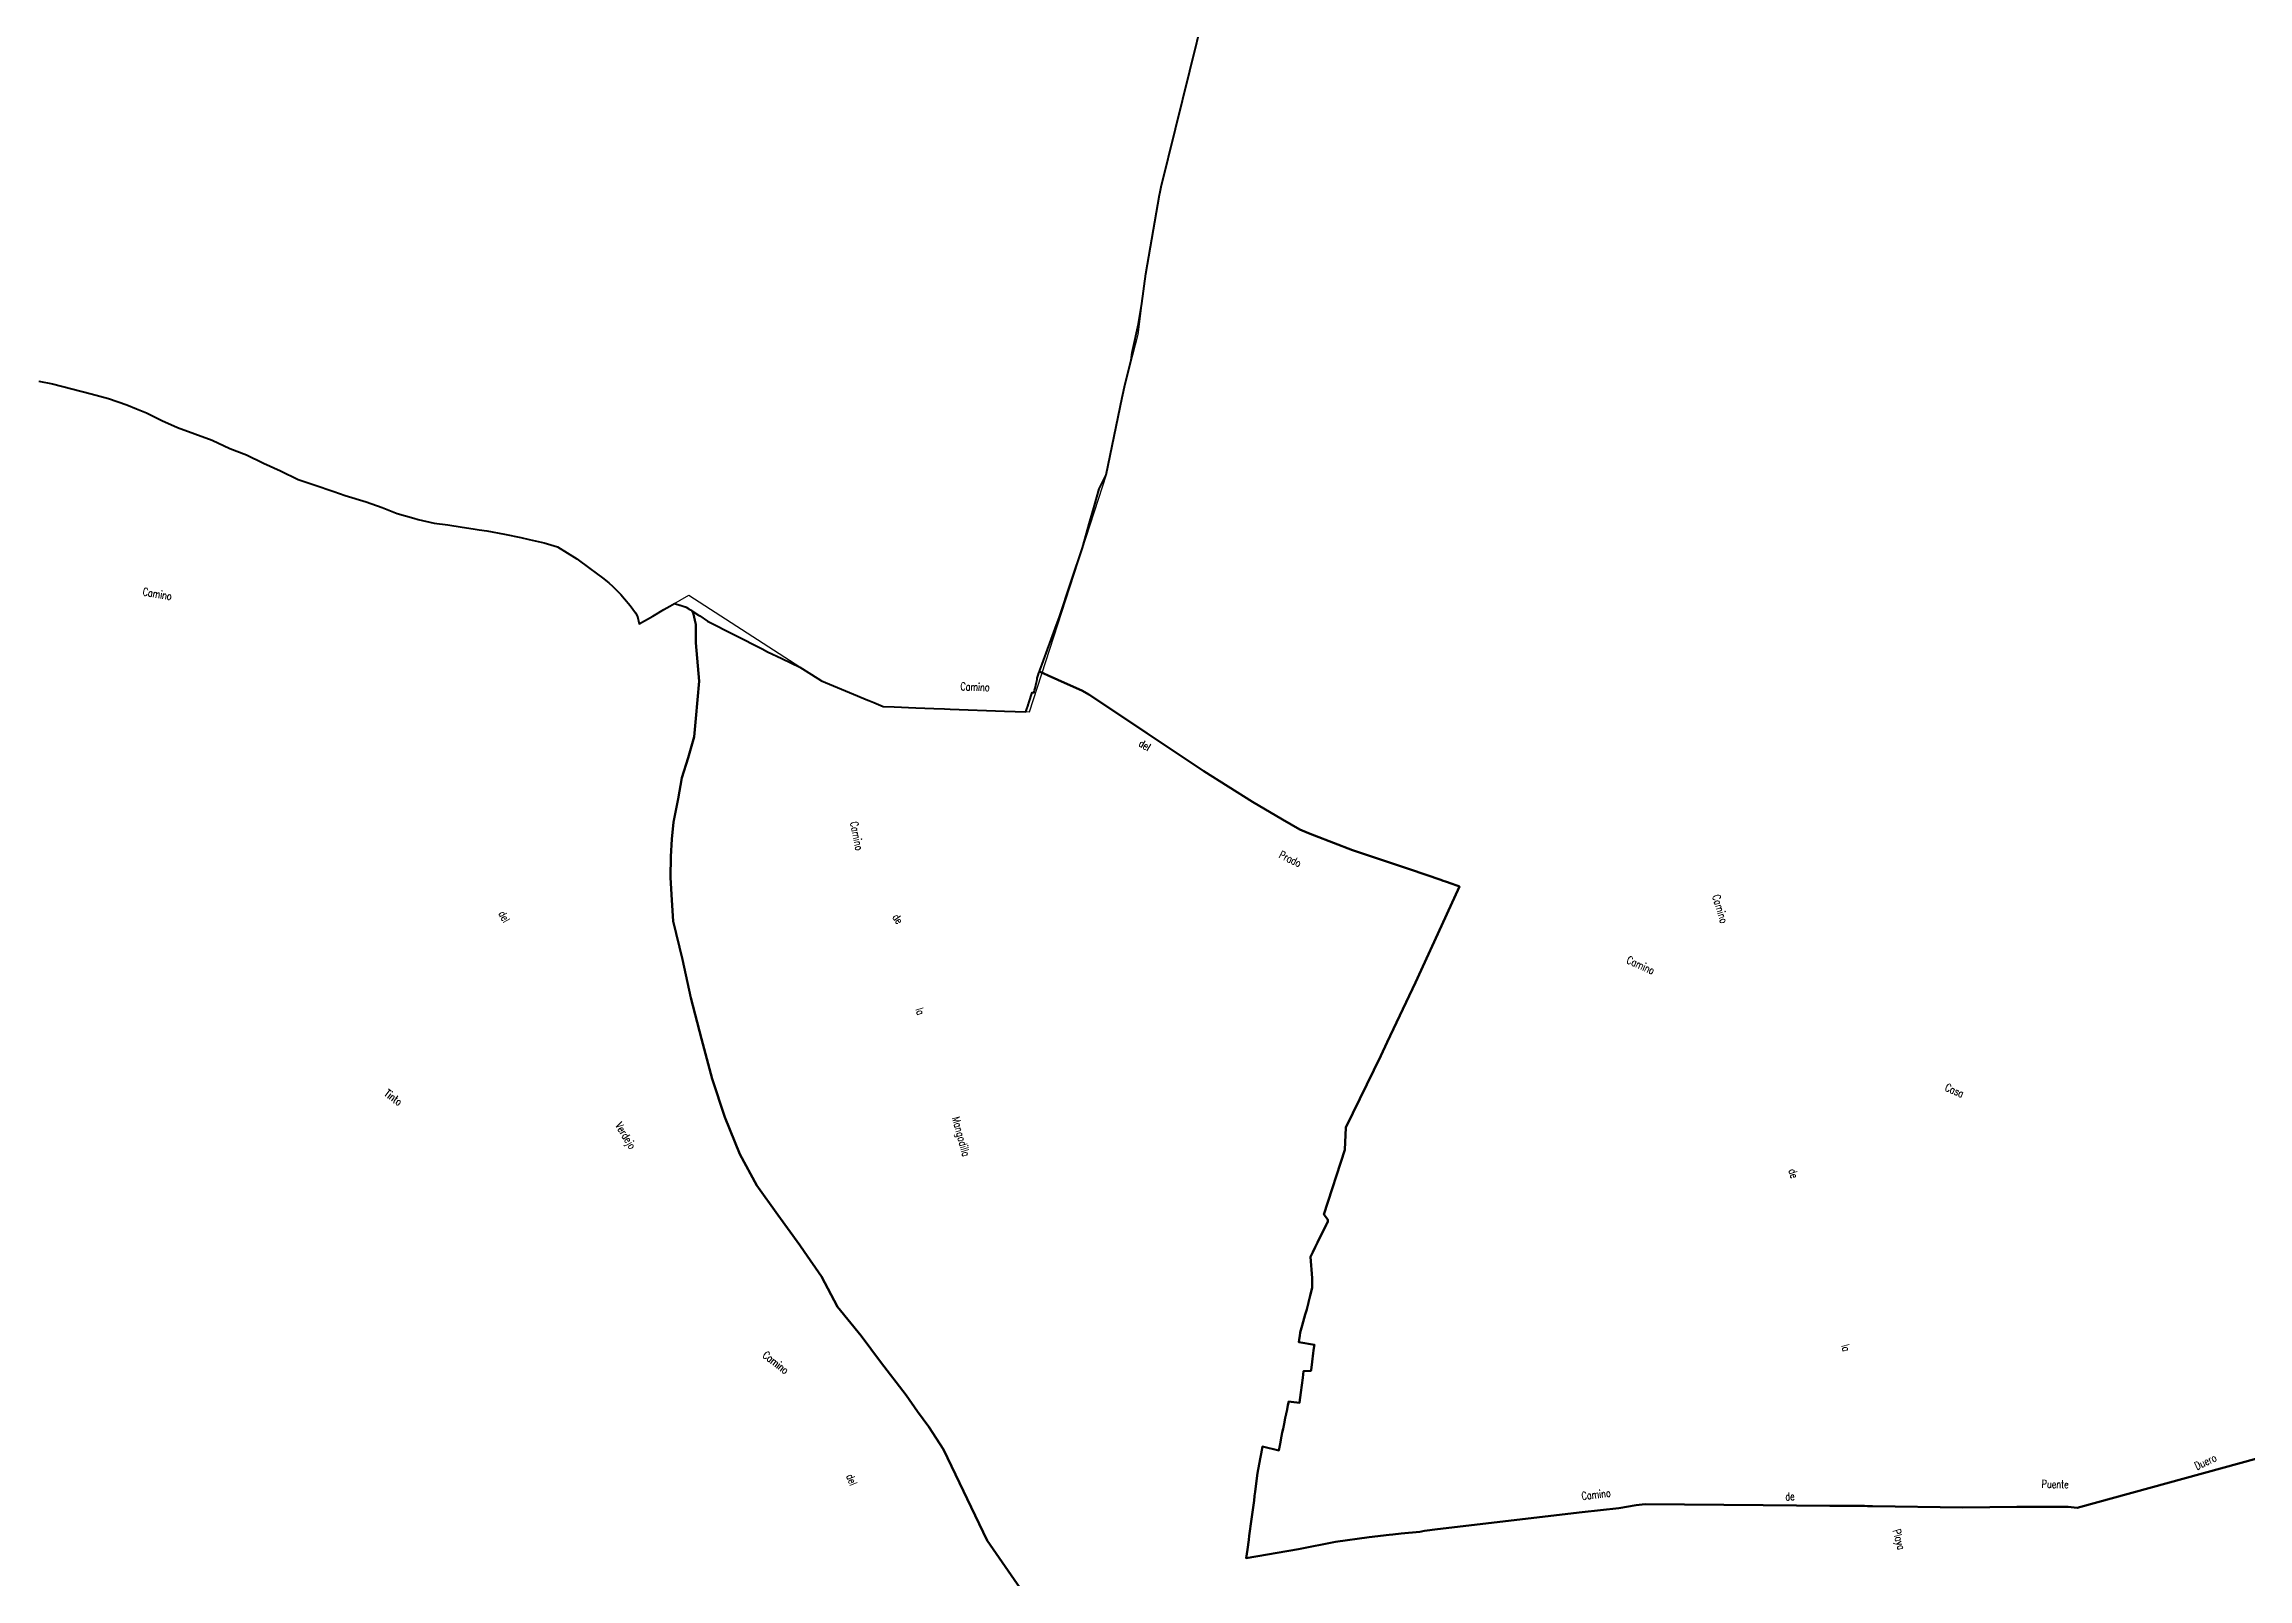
# Model space of a CAD drawing. Header units: metres. Extents: x 339638 to 364279, y 4598373 to 4630956.
# Drawn here: x 349214 to 352020, y 4601787 to 4603742 of the extents above; entities that cross this region are included whole.
import ezdxf
from ezdxf.enums import TextEntityAlignment as Align

# ---------------------------------------------------------------- set-up
doc = ezdxf.new("R2010")
doc.units = ezdxf.units.M
for name, color, linetype, lineweight in [('caminos', 1, 'Continuous', 0), ('poligonos_rusticos', 42, 'Continuous', 40), ('termino', 6, 'Continuous', 25)]:
    doc.layers.add(name, color=color, linetype=linetype, lineweight=lineweight)
doc.styles.add('caminos', font='simplex.shx', dxfattribs={"width": 0.75})

msp = doc.modelspace()

# ---------------------------------------------------------------- linework, layer by layer
at = {"layer": 'poligonos_rusticos'}
for points in [[(352033.3, 4601940.7), (351802.7, 4601877.6), (351791.3, 4601878.8), (351725.7, 4601878.7), (351657, 4601878.2), (351542.2, 4601879.6), (351540.3, 4601879.7), (351535.9, 4601879.9), (351531.9, 4601880.1), (351487.7, 4601880.2), (351402.7, 4601881), (351252.8, 4601882.1), (351241.3, 4601880.8), (351219, 4601877.3), (351172.6, 4601872.1), (350988.3, 4601850.3), (350971.6, 4601848.3), (350965.9, 4601847.2), (350941.9, 4601845.1), (350931.3, 4601843.8), (350926.8, 4601843.3), (350901.1, 4601840.2), (350858.4, 4601834.1), (350811.1, 4601824.8), (350744.7, 4601813.7), (350746.2, 4601824.5), (350747.8, 4601836.8), (350748.5, 4601842), (350748.9, 4601844.9), (350751, 4601860.2), (350754.6, 4601886.9), (350755.3, 4601892.3), (350755.4, 4601893), (350756, 4601897.8), (350758.8, 4601918.8), (350759.2, 4601921.8), (350762.6, 4601939.9), (350763.9, 4601946.3), (350765.6, 4601955.7), (350786.1, 4601950.7), (350788.2, 4601961.3), (350788.8, 4601964), (350790.6, 4601973.5), (350791.6, 4601978.2), (350792.9, 4601984.7), (350794.4, 4601991.6), (350796.7, 4602002.9), (350797.8, 4602008.3), (350798.8, 4602013), (350802, 4602012.7), (350812.6, 4602011.4), (350812.7, 4602011.8), (350814.3, 4602024.5), (350816.6, 4602043.2), (350817.7, 4602051.8), (350827.1, 4602052.1), (350827.2, 4602053.3), (350827.6, 4602056.4), (350828.5, 4602063.6), (350829.8, 4602074.8), (350830.2, 4602077.8), (350830.2, 4602077.9), (350831.4, 4602083.7), (350831.6, 4602085), (350811.7, 4602088.8), (350812.2, 4602092.2), (350812.9, 4602096.7), (350813.5, 4602100.9), (350816, 4602110), (350819.9, 4602123.9), (350821.7, 4602130.4), (350826.1, 4602148.1), (350828.6, 4602158), (350828.6, 4602170.3), (350826.5, 4602197.2), (350829.6, 4602203.4), (350832.6, 4602209.6), (350835.6, 4602215.7), (350838.6, 4602221.8), (350841.7, 4602228.1), (350847, 4602239), (350847.3, 4602239.6), (350848.5, 4602242), (350848.5, 4602242), (350848.5, 4602242.1), (350848.5, 4602242.1), (350848.5, 4602242.2), (350848.6, 4602242.2), (350848.6, 4602242.3), (350848.6, 4602242.3), (350848.6, 4602242.4), (350848.6, 4602242.4), (350848.6, 4602242.5), (350848.7, 4602242.5), (350848.7, 4602242.6), (350848.7, 4602242.6), (350848.7, 4602242.7), (350848.7, 4602242.7), (350848.7, 4602242.8), (350848.7, 4602242.8), (350848.7, 4602242.9), (350848.7, 4602242.9), (350848.7, 4602243), (350848.8, 4602243), (350848.8, 4602243.1), (350848.8, 4602243.2), (350848.8, 4602243.2), (350848.8, 4602243.3), (350848.8, 4602243.3), (350848.8, 4602243.4), (350848.8, 4602243.4), (350848.8, 4602243.5), (350848.8, 4602243.5), (350848.8, 4602243.6), (350848.7, 4602243.6), (350848.7, 4602243.7), (350848.7, 4602243.7), (350848.7, 4602243.8), (350848.7, 4602243.8), (350848.7, 4602243.9), (350848.7, 4602243.9), (350848.7, 4602244), (350848.7, 4602244), (350848.7, 4602244.1), (350848.7, 4602244.1), (350848.6, 4602244.2), (350848.6, 4602244.2), (350848.6, 4602244.3), (350848.6, 4602244.3), (350848.6, 4602244.4), (350848.5, 4602244.4), (350848.5, 4602244.5), (350848.5, 4602244.5), (350848.5, 4602244.5), (350848.5, 4602244.6), (350848.5, 4602244.6), (350848.4, 4602244.7), (350848.4, 4602244.7), (350848.4, 4602244.8), (350848.4, 4602244.8), (350848.3, 4602244.9), (350848.3, 4602244.9), (350848.3, 4602244.9), (350848.3, 4602245), (350848.2, 4602245), (350848.2, 4602245.1), (350848.2, 4602245.1), (350848.1, 4602245.1), (350843.8, 4602250.8), (350843.4, 4602251), (350843.3, 4602251.1), (350870.3, 4602333.6), (350871.7, 4602362), (350915.9, 4602453.4), (350924.3, 4602470.8), (350960.2, 4602546.6), (350997.9, 4602629), (351000, 4602633.8), (351016.2, 4602669.1), (351013, 4602670.1), (351005.8, 4602672.7), (350999.7, 4602674.8), (350998.3, 4602675.3), (350995.5, 4602676.2), (350992.5, 4602677.3), (350953.8, 4602690.7), (350891.5, 4602711.4), (350879.9, 4602715.2), (350831.6, 4602734.1), (350824.1, 4602737), (350812.8, 4602741.6), (350791, 4602754.3), (350752.6, 4602776.6), (350690.7, 4602815.8), (350618.1, 4602864.2), (350608.6, 4602870.5), (350544.2, 4602913.5), (350536.2, 4602918.1), (350504.7, 4602932.3), (350492.7, 4602937.7), (350481.4, 4602942.8), (350482.3, 4602945.2), (350484.9, 4602952.3), (350501.5, 4602997.5), (350504.4, 4603005.4), (350506.6, 4603011.3), (350521.8, 4603057.2), (350536.2, 4603100.4), (350545.7, 4603133.8), (350551.5, 4603154.3), (350557.5, 4603175.5), (350566.3, 4603193.2), (350586.8, 4603291.9), (350590.6, 4603309.3), (350598.3, 4603339.1), (350599.5, 4603349), (350607.6, 4603385.4), (350611.8, 4603411.3), (350616.7, 4603449.2), (350634.2, 4603549.8), (350634.8, 4603551.4), (350634.8, 4603551.7), (350636.2, 4603560.1), (350691.1, 4603781.7)], [(349207.4, 4603312.5), (349224.9, 4603309), (349249.3, 4603303), (349273.8, 4603296.6), (349296.2, 4603290.6), (349319.2, 4603282.6), (349331.5, 4603277.5), (349344.6, 4603272.1), (349364.1, 4603262.6), (349384, 4603253.6), (349427.9, 4603237.2), (349450.4, 4603226.7), (349471.8, 4603218.7), (349493.3, 4603208.2), (349515.2, 4603198.2), (349537.7, 4603187.2), (349559.1, 4603180.3), (349581.5, 4603172.6), (349582.9, 4603172.1), (349597.4, 4603167.1), (349624, 4603158.8), (349644.4, 4603151.5), (349663.4, 4603143.8), (349684.7, 4603137.9), (349690.3, 4603136.3), (349710.8, 4603131.9), (349728.3, 4603129.4), (349746.2, 4603126.4), (349760.2, 4603124.4), (349768.1, 4603123.2), (349777.6, 4603121.9), (349800.1, 4603117.9), (349821, 4603113.4), (349831.5, 4603111.1), (349850.7, 4603106.8), (349867.6, 4603101.6), (349892.4, 4603086.4), (349908.8, 4603074.1), (349925, 4603061.9), (349933, 4603055.5), (349938.2, 4603051.1), (349939.8, 4603049.5), (349948.4, 4603040.8), (349953.2, 4603035.5), (349960.3, 4603026.9), (349966.9, 4603017.7), (349969.5, 4603012.8), (349971.6, 4603003.3), (349989, 4603013.4), (350003.3, 4603021.6), (350010.7, 4603025.8), (350016.6, 4603029.3), (350023.6, 4603027.2), (350023.9, 4603027.1), (350030.3, 4603025.1), (350030.8, 4603025), (350031.7, 4603024.7), (350035, 4603022.6), (350035.5, 4603022.3), (350037, 4603021.3), (350038.8, 4603020.1), (350040.5, 4603017.3), (350044, 4603002.5), (350043.8, 4602979.5), (350048.1, 4602930.3), (350043.8, 4602883.1), (350041.6, 4602859.6), (350034.1, 4602833), (350026.2, 4602807.5), (350021.5, 4602780.6), (350015.4, 4602750.7), (350013.5, 4602729.4), (350011.9, 4602707.2), (350011.8, 4602680.4), (350013.5, 4602651.4), (350015.2, 4602625), (350027.1, 4602575.8), (350037.3, 4602527.3), (350051.1, 4602475), (350064.7, 4602424.1), (350080.6, 4602375), (350100.1, 4602327.9), (350121.6, 4602288.3), (350148.2, 4602250.8), (350176.3, 4602212.3), (350181.9, 4602204.1), (350203.8, 4602172.1), (350224.1, 4602133.8), (350254.4, 4602096.7), (350278.9, 4602063.6), (350311.7, 4602021.2), (350326.3, 4602000.3), (350340.5, 4601980.7), (350359.2, 4601952.1), (350414.8, 4601836.1), (350476, 4601747.7)], [(350476, 4601747.7), (350414.8, 4601836.1), (350359.2, 4601952.1), (350340.5, 4601980.7), (350326.3, 4602000.3), (350311.7, 4602021.2), (350278.9, 4602063.6), (350254.4, 4602096.7), (350224.1, 4602133.8), (350203.8, 4602172.1), (350181.9, 4602204.1), (350176.3, 4602212.3), (350148.2, 4602250.8), (350121.6, 4602288.3), (350100.1, 4602327.9), (350080.6, 4602375), (350064.7, 4602424.1), (350051.1, 4602475), (350037.3, 4602527.3), (350027.1, 4602575.8), (350015.2, 4602625), (350013.5, 4602651.4), (350011.8, 4602680.4), (350011.9, 4602707.2), (350013.5, 4602729.4), (350015.4, 4602750.7), (350021.5, 4602780.6), (350026.2, 4602807.5), (350034.1, 4602833), (350041.6, 4602859.6), (350043.8, 4602883.1), (350048.1, 4602930.3), (350043.8, 4602979.5), (350044, 4603002.5), (350040.5, 4603017.3), (350038.8, 4603020.1), (350039.1, 4603019.9), (350039.1, 4603019.9), (350039.4, 4603019.7), (350039.5, 4603019.6), (350041.4, 4603018.4), (350047.4, 4603014.5), (350048.9, 4603013.6), (350058.9, 4603007), (350128.3, 4602971.8), (350135.1, 4602967.9), (350153.3, 4602959.3), (350176.2, 4602948.5), (350191.1, 4602938.9), (350203.8, 4602930.7), (350239.6, 4602916), (350262.9, 4602906.3), (350264, 4602905.9), (350270.5, 4602903.2), (350282.6, 4602898.2), (350296.5, 4602897.7), (350323.9, 4602896.4), (350346.9, 4602895.6), (350360.7, 4602895.1), (350367.6, 4602894.9), (350436.9, 4602892.3), (350464.1, 4602891.3), (350465.4, 4602895.2), (350466.5, 4602898.5), (350467.6, 4602901.8), (350467.7, 4602902.3), (350468, 4602903), (350472.2, 4602916), (350474.5, 4602916), (350474.8, 4602917.4), (350475.2, 4602919.2), (350475.8, 4602921.6), (350477.7, 4602929), (350478.4, 4602932.4), (350478.7, 4602934.2), (350479.9, 4602938.3), (350480.2, 4602939.4), (350480.3, 4602939.7), (350481.4, 4602942.8), (350492.7, 4602937.7), (350504.7, 4602932.3), (350536.2, 4602918.1), (350544.2, 4602913.5), (350608.6, 4602870.5), (350618.1, 4602864.2), (350690.7, 4602815.8), (350752.6, 4602776.6), (350791, 4602754.3), (350812.8, 4602741.6), (350824.1, 4602737), (350831.6, 4602734.1), (350879.9, 4602715.2), (350891.5, 4602711.4), (350953.8, 4602690.7), (350992.5, 4602677.3), (350995.5, 4602676.2), (350998.3, 4602675.3), (350999.7, 4602674.8), (351005.8, 4602672.7), (351013, 4602670.1), (351016.2, 4602669.1), (351000, 4602633.8), (350997.9, 4602629), (350960.2, 4602546.6), (350924.3, 4602470.8), (350915.9, 4602453.4), (350871.7, 4602362), (350870.3, 4602333.6), (350843.3, 4602251.1), (350843.4, 4602251), (350843.8, 4602250.8), (350848.1, 4602245.1), (350848.2, 4602245.1), (350848.2, 4602245.1), (350848.2, 4602245), (350848.3, 4602245), (350848.3, 4602244.9), (350848.3, 4602244.9), (350848.3, 4602244.9), (350848.4, 4602244.8), (350848.4, 4602244.8), (350848.4, 4602244.7), (350848.4, 4602244.7), (350848.5, 4602244.6), (350848.5, 4602244.6), (350848.5, 4602244.5), (350848.5, 4602244.5), (350848.5, 4602244.5), (350848.5, 4602244.4), (350848.6, 4602244.4), (350848.6, 4602244.3), (350848.6, 4602244.3), (350848.6, 4602244.2), (350848.6, 4602244.2), (350848.7, 4602244.1), (350848.7, 4602244.1), (350848.7, 4602244), (350848.7, 4602244), (350848.7, 4602243.9), (350848.7, 4602243.9), (350848.7, 4602243.8), (350848.7, 4602243.8), (350848.7, 4602243.7), (350848.7, 4602243.7), (350848.7, 4602243.6), (350848.8, 4602243.6), (350848.8, 4602243.5), (350848.8, 4602243.5), (350848.8, 4602243.4), (350848.8, 4602243.4), (350848.8, 4602243.3), (350848.8, 4602243.3), (350848.8, 4602243.2), (350848.8, 4602243.2), (350848.8, 4602243.1), (350848.8, 4602243), (350848.7, 4602243), (350848.7, 4602242.9), (350848.7, 4602242.9), (350848.7, 4602242.8), (350848.7, 4602242.8), (350848.7, 4602242.7), (350848.7, 4602242.7), (350848.7, 4602242.6), (350848.7, 4602242.6), (350848.7, 4602242.5), (350848.6, 4602242.5), (350848.6, 4602242.4), (350848.6, 4602242.4), (350848.6, 4602242.3), (350848.6, 4602242.3), (350848.6, 4602242.2), (350848.5, 4602242.2), (350848.5, 4602242.1), (350848.5, 4602242.1), (350848.5, 4602242), (350848.5, 4602242), (350847.3, 4602239.6), (350847, 4602239), (350841.7, 4602228.1), (350838.6, 4602221.8), (350835.6, 4602215.7), (350832.6, 4602209.6), (350829.6, 4602203.4), (350826.5, 4602197.2), (350828.6, 4602170.3), (350828.6, 4602158), (350826.1, 4602148.1), (350821.7, 4602130.4), (350819.9, 4602123.9), (350816, 4602110), (350813.5, 4602100.9), (350812.9, 4602096.7), (350812.2, 4602092.2), (350811.7, 4602088.8), (350831.6, 4602085), (350831.4, 4602083.7), (350830.2, 4602077.9), (350830.2, 4602077.8), (350829.8, 4602074.8), (350828.5, 4602063.6), (350827.6, 4602056.4), (350827.2, 4602053.3), (350827.1, 4602052.1), (350817.7, 4602051.8), (350816.6, 4602043.2), (350814.3, 4602024.5), (350812.7, 4602011.8), (350812.6, 4602011.4), (350802, 4602012.7), (350798.8, 4602013), (350797.8, 4602008.3), (350796.7, 4602002.9), (350794.4, 4601991.6), (350792.9, 4601984.7), (350791.6, 4601978.2), (350790.6, 4601973.5), (350788.8, 4601964), (350788.2, 4601961.3), (350786.1, 4601950.7), (350765.6, 4601955.7), (350763.9, 4601946.3), (350762.6, 4601939.9), (350759.2, 4601921.8), (350758.8, 4601918.8), (350756, 4601897.8), (350755.4, 4601893), (350755.3, 4601892.3), (350754.6, 4601886.9), (350751, 4601860.2), (350748.9, 4601844.9), (350748.5, 4601842), (350747.8, 4601836.8), (350746.2, 4601824.5), (350744.7, 4601813.7), (350811.1, 4601824.8), (350858.4, 4601834.1), (350901.1, 4601840.2), (350926.8, 4601843.3), (350931.3, 4601843.8), (350941.9, 4601845.1), (350965.9, 4601847.2), (350971.6, 4601848.3), (350988.3, 4601850.3), (351172.6, 4601872.1), (351219, 4601877.3), (351241.3, 4601880.8), (351252.8, 4601882.1), (351402.7, 4601881), (351487.7, 4601880.2), (351531.9, 4601880.1), (351535.9, 4601879.9), (351540.3, 4601879.7), (351542.2, 4601879.6), (351657, 4601878.2), (351725.7, 4601878.7), (351791.3, 4601878.8), (351802.7, 4601877.6), (352033.3, 4601940.7)]]:
    msp.add_lwpolyline(points, dxfattribs=at)
at = {"layer": 'termino'}
msp.add_lwpolyline([(349207.4, 4603312.5), (349224.9, 4603309), (349249.3, 4603303), (349273.8, 4603296.6), (349296.2, 4603290.6), (349319.2, 4603282.6), (349344.6, 4603272.1), (349364.1, 4603262.6), (349384, 4603253.6), (349406.5, 4603245.1), (349427.9, 4603237.2), (349450.4, 4603226.7), (349471.8, 4603218.7), (349493.3, 4603208.2), (349515.2, 4603198.2), (349537.7, 4603187.2), (349559.1, 4603180.3), (349582.9, 4603172.1), (349597.4, 4603167.1), (349624, 4603158.8), (349644.4, 4603151.5), (349663.4, 4603143.8), (349690.3, 4603136.3), (349710.8, 4603131.9), (349728.3, 4603129.4), (349746.2, 4603126.4), (349760.2, 4603124.4), (349777.6, 4603121.9), (349800.1, 4603117.9), (349821, 4603113.4), (349850.7, 4603106.8), (349867.6, 4603101.6), (349892.4, 4603086.4), (349925, 4603061.9), (349933, 4603055.5), (349938.2, 4603051.1), (349942.8, 4603046.4), (349948.4, 4603040.8), (349953.2, 4603035.5), (349960.3, 4603026.9), (349966.9, 4603017.7), (349969.5, 4603012.8), (349971.6, 4603003.3), (350035, 4603039.9), (350203.8, 4602930.7), (350282.6, 4602898.2), (350468.6, 4602891.4), (350566.6, 4603193.6), (350589.6, 4603304.3), (350607.1, 4603372.1), (350617, 4603449.7), (350635.8, 4603557.9), (350696.2, 4603801.2)], dxfattribs=at)

# ---------------------------------------------------------------- texts
at = {"layer": 'caminos', "style": 'caminos', "width": 0.75}
for s, rotation, p in [('Camino', -9.6108, (349338.5, 4603036.8)), ('Camino', -1.8726, (350380.5, 4602915.9)), ('del', -31.093, (350605.2, 4602845.9)), ('Camino', -78.9914, (350237.4, 4602750.1)), ('Prado', -25.8261, (350784.1, 4602703.3)), ('Camino', -72.9549, (351335.1, 4602656)), ('del', -62.36, (349789.6, 4602633.3)), ('de', -54.2527, (350291.2, 4602628)), ('Camino', -24.3787, (351226.7, 4602569.2)), ('la', -72.2045, (350320.7, 4602511.6)), ('Casa', -23.2987, (351632.2, 4602406.7)), ('Tinto', -36.6263, (349644.5, 4602400.9)), ('Verdejo', -58.8216, (349938.2, 4602363.4)), ('Mangadilla', -74.6458, (350367.2, 4602373.5)), ('de', -74.1873, (351432.3, 4602307)), ('Camino', -37.7775, (350126, 4602067.8)), ('la', -74.8222, (351499.5, 4602083.5)), ('Duero', 25.0804, (351956.4, 4601922.9)), ('del', -68.0491, (350232.3, 4601917.2)), ('Puente', -0.9959, (351757.4, 4601900.1)), ('Camino', 6.6554, (351172.5, 4601884.6)), ('de', 1.9532, (351431.4, 4601884)), ('Playa', -74.8543, (351564.9, 4601848.1))]:
    msp.add_text(s, height=10, rotation=rotation, dxfattribs=at).set_placement(p, align=Align.BOTTOM_LEFT)

doc.saveas('drawing.dxf')
